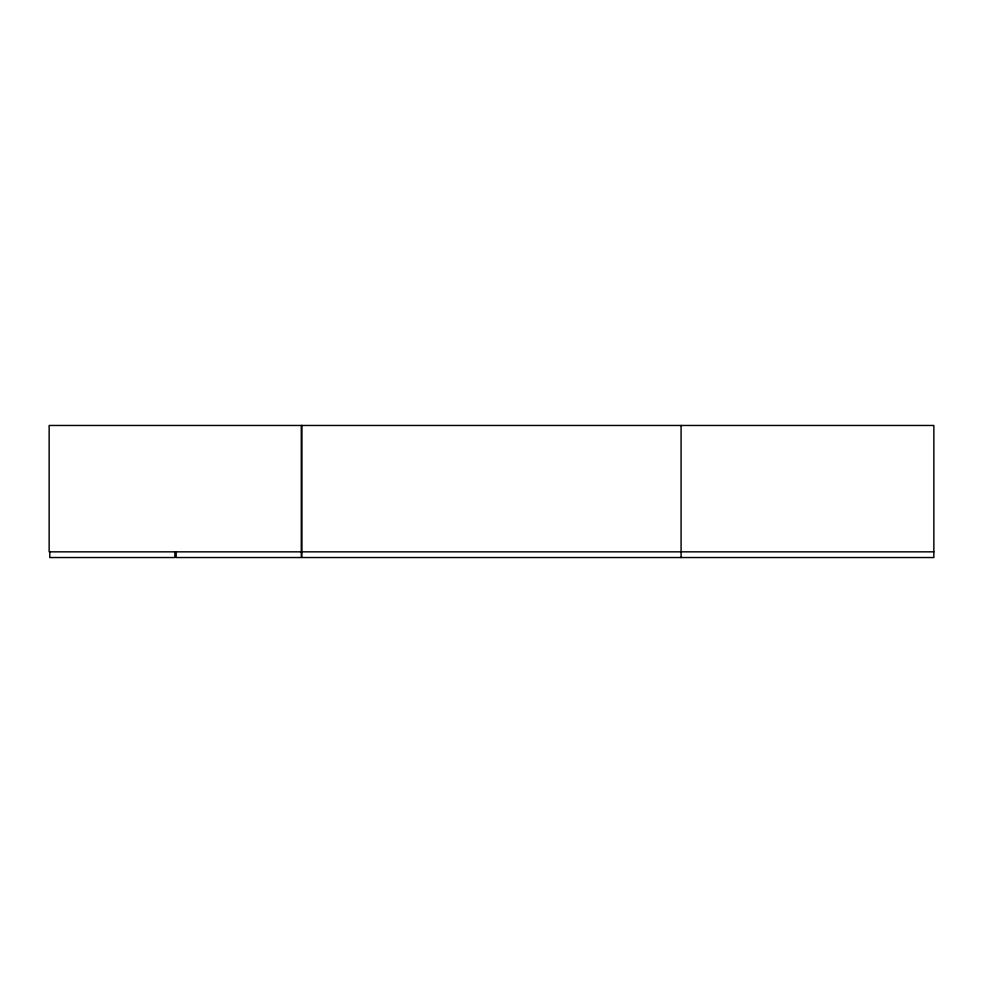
<?xml version="1.0" encoding="UTF-8"?>
<svg xmlns="http://www.w3.org/2000/svg" width="983" height="983" viewBox="0 0 983 983"><rect width="100%" height="100%" fill="white"/><g stroke="black" fill="none" stroke-linecap="round" stroke-linejoin="round"><path stroke-width="1.47" d="M933.85 551.844L49.15 551.844L49.15 425.467L933.85 425.467L933.85 557.533L301.916 557.533L301.916 425.467M681.084 425.467L681.084 557.533M301.289 425.467L301.289 557.533L176.166 557.533L176.166 551.844M174.9 551.844L174.9 557.533L49.777 557.533L49.777 551.844"/></g></svg>
